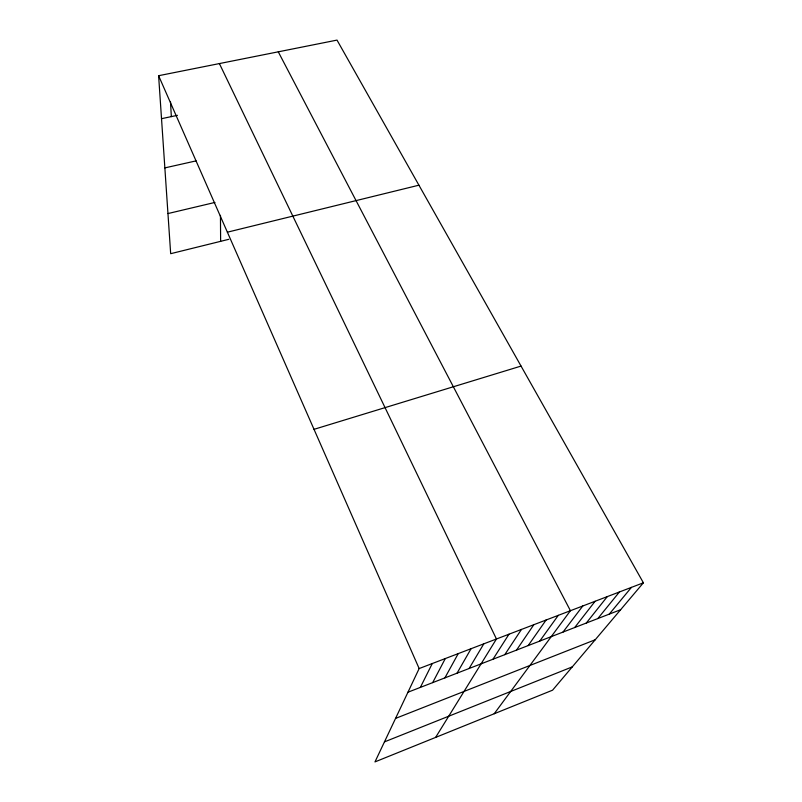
<?xml version="1.0" encoding="UTF-8"?>
<svg xmlns="http://www.w3.org/2000/svg" width="802" height="802" viewBox="0 0 802 802"><rect width="100%" height="100%" fill="white"/><g stroke="black" fill="none" stroke-linecap="round" stroke-linejoin="round"><path stroke-width="1.2" d="M643.394 582.803L419.155 668.557L374.975 761.9L552.578 690.181L643.394 582.803L337.01 40.1L158.606 75.709L170.676 253.693L228.831 239.307M420.358 687.404L432.278 663.535M432.679 682.622L445.3 658.552M444.899 677.88L458.233 653.61M457.05 673.169L471.065 648.708M469.11 668.497L483.796 643.836M435.606 737.419L496.448 638.993L219.397 63.579M492.979 659.234L508.999 634.192M504.789 654.653L521.46 629.43M516.528 650.101L533.831 624.698M528.177 645.58L546.122 619.996M539.746 641.089L558.312 615.334M494.202 713.75L570.423 610.703L278.274 51.829M563.014 632.066L582.803 605.971M574.693 627.535L595.104 601.269M586.292 623.034L607.304 596.598M597.821 618.563L619.425 591.966M609.259 614.131L631.455 587.365M384.449 741.88L572.277 666.883M395.566 718.402L595.234 639.745M407.957 692.216L620.628 609.721M314.023 429.331L521.049 366.083M227.377 232.189L418.925 185.192M167.949 213.563L214.956 202.435M164.861 167.889L196.089 160.881M161.523 118.686L177.453 115.328M158.606 75.709L419.155 668.557M170.495 101.884L171.347 116.611M220.45 215.357L220.63 241.332"/></g></svg>
